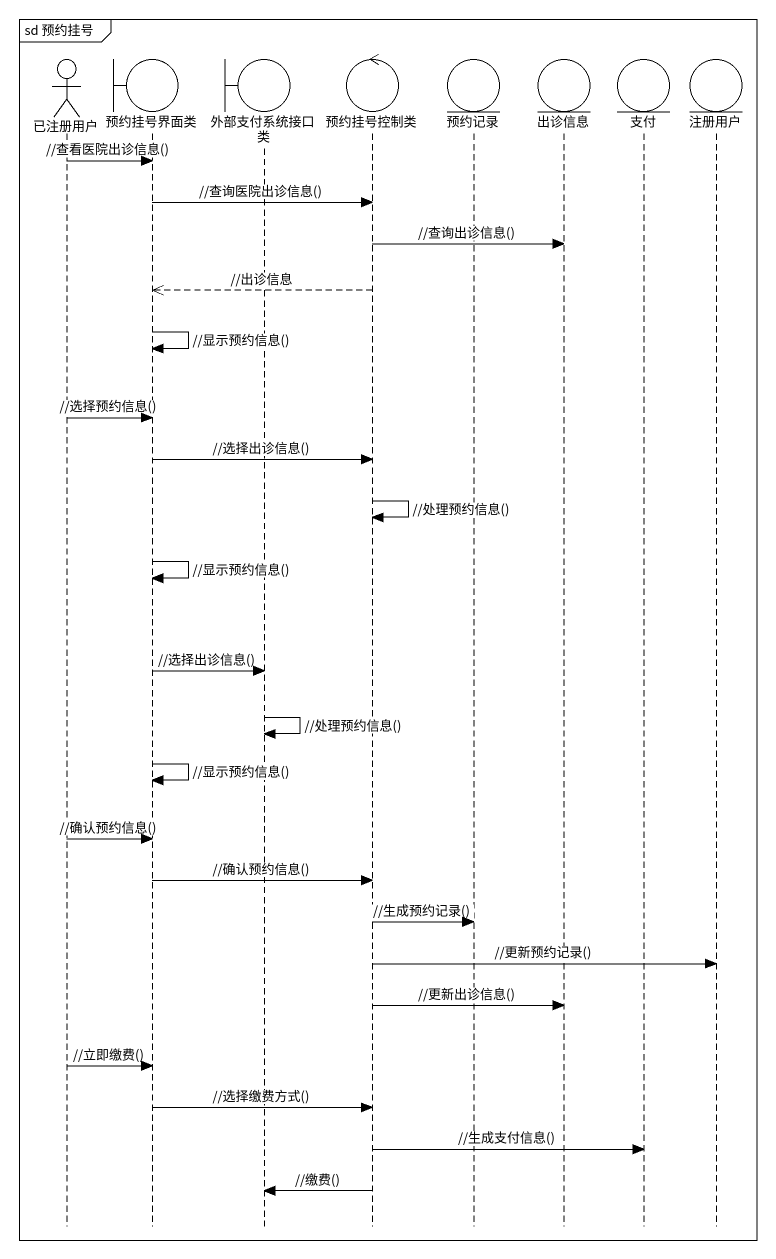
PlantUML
@startuml
mainframe sd 预约挂号
hide footbox
actor 已注册用户
boundary 预约挂号界面类
boundary 外部支付系统接口类
control 预约挂号控制类
entity 预约记录
entity 出诊信息
entity 支付
entity 注册用户

已注册用户 -> 预约挂号界面类 : //查看医院出诊信息()
预约挂号界面类 -> 预约挂号控制类 : //查询医院出诊信息()
预约挂号控制类 -> 出诊信息 : //查询出诊信息()
预约挂号控制类 -->> 预约挂号界面类 : //出诊信息
预约挂号界面类 -> 预约挂号界面类 : //显示预约信息()
已注册用户 -> 预约挂号界面类 : //选择预约信息()
预约挂号界面类 -> 预约挂号控制类 : //选择出诊信息()
预约挂号控制类 -> 预约挂号控制类 : //处理预约信息()
预约挂号界面类 -> 预约挂号界面类 : //显示预约信息()
预约挂号界面类 -> 外部支付系统接口类 : //选择出诊信息()
外部支付系统接口类 -> 外部支付系统接口类 : //处理预约信息()
预约挂号界面类 -> 预约挂号界面类 : //显示预约信息()
已注册用户 -> 预约挂号界面类 : //确认预约信息()
预约挂号界面类 -> 预约挂号控制类 : //确认预约信息()
预约挂号控制类 -> 预约记录 : //生成预约记录()
预约挂号控制类 -> 注册用户 : //更新预约记录()
预约挂号控制类 -> 出诊信息 : //更新出诊信息()
已注册用户 -> 预约挂号界面类 : //立即缴费()
预约挂号界面类 -> 预约挂号控制类 : //选择缴费方式()
预约挂号控制类 -> 支付 : //生成支付信息()
预约挂号控制类 -> 外部支付系统接口类 : //缴费()
@enduml
